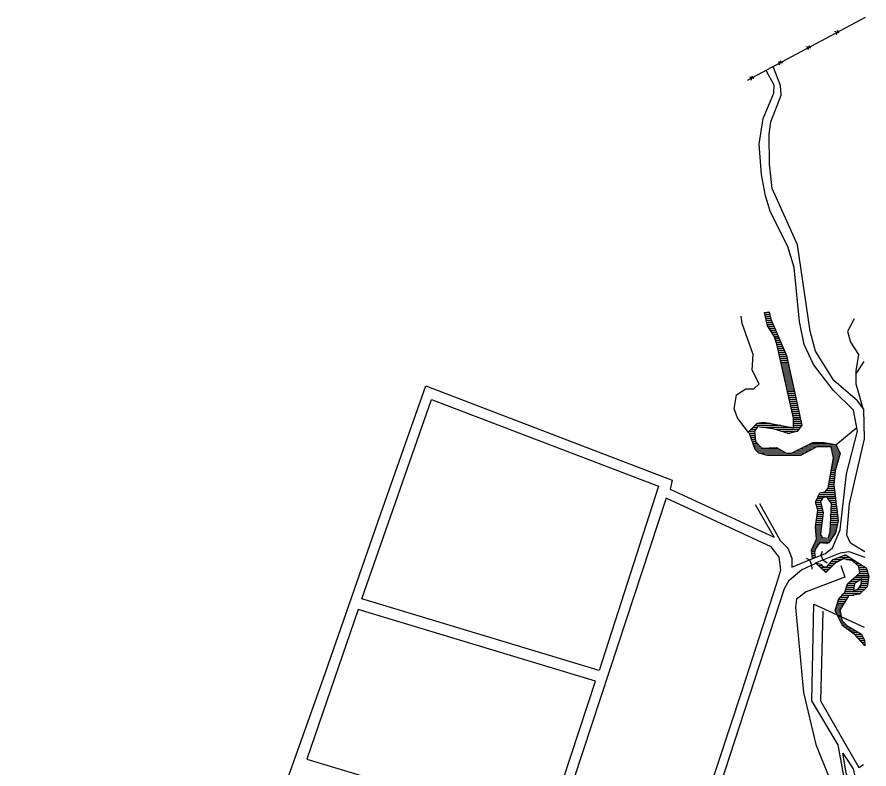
# Model space of a CAD drawing. Extents: x 539054 to 547168, y 7510998 to 7514510.
# Drawn here: x 539144 to 540357, y 7512158 to 7513228 of the extents above; entities that cross this region are included whole.
import ezdxf

# ---------------------------------------------------------------- set-up
doc = ezdxf.new("R2010")
doc.units = 0
doc.header["$LTSCALE"] = 50
doc.header["$MEASUREMENT"] = 0
doc.layers.get('0').update_dxf_attribs({"linetype": 'CONTINUOUS'})
for name, color, linetype in [('HATCH', 4, 'CONTINUOUS'), ('LIMITE', 7, 'CONTINUOUS'), ('RIO', 4, 'CONTINUOUS'), ('RUA', 7, 'CONTINUOUS')]:
    doc.layers.add(name, color=color, linetype=linetype)

# ---------------------------------------------------------------- blocks, each defined once
blk = doc.blocks.new('X')
at = {"layer": 'LIMITE'}
for p, q in [((-0.0178, -0.0178), (0.0178, 0.0178)), ((0.0178, -0.0178), (-0.0178, 0.0178))]:
    blk.add_line(p, q, dxfattribs=at)
blk = doc.blocks.new('*X5')
at = {"color": 0}
for p, q in [((544131.36, 7508173.12), (544134.44, 7508173.12)), ((544105.75, 7508165.62), (544107.46, 7508165.62)), ((544107.68, 7508163.75), (544111.13, 7508163.75)), ((544116.74, 7508163.75), (544121.25, 7508163.75)), ((544118.34, 7508165.62), (544123.09, 7508165.62)), ((544119.93, 7508167.5), (544126.14, 7508167.5)), ((544121.53, 7508169.37), (544129.99, 7508169.37)), ((544126.32, 7508171.25), (544137.43, 7508171.25)), ((544134.23, 7508169.37), (544140.42, 7508169.37)), ((544140.52, 7508167.5), (544143.41, 7508167.5)), ((544142.72, 7508165.62), (544146.4, 7508165.62)), ((544144.92, 7508163.75), (544149.39, 7508163.75)), ((544109.6, 7508161.87), (544119.41, 7508161.87)), ((544111.52, 7508160), (544117.56, 7508160)), ((544113.44, 7508158.12), (544115.72, 7508158.12)), ((544146.2, 7508161.87), (544152.38, 7508161.87)), ((544146.37, 7508156.25), (544154.73, 7508156.25)), ((544146.49, 7508160), (544153.53, 7508160)), ((544146.78, 7508158.12), (544154.13, 7508158.12)), ((544137.94, 7508148.75), (544145.25, 7508148.75)), ((544140.05, 7508150.62), (544148.13, 7508150.62)), ((544142.16, 7508152.5), (544155.4, 7508152.5)), ((544144.26, 7508154.37), (544155.33, 7508154.37)), ((544148.6, 7508148.75), (544154.73, 7508148.75)), ((544148.81, 7508150.62), (544155.07, 7508150.62)), ((544133.52, 7508141.25), (544141.22, 7508141.25)), ((544134.17, 7508143.12), (544141.5, 7508143.12)), ((544134.82, 7508145), (544141.78, 7508145)), ((544135.83, 7508146.87), (544142.37, 7508146.87)), ((544145.01, 7508141.25), (544151.39, 7508141.25)), ((544146.45, 7508143.12), (544153.3, 7508143.12)), ((544147.89, 7508145), (544154.06, 7508145)), ((544148.39, 7508146.87), (544154.4, 7508146.87)), ((544126.71, 7508131.87), (544134.3, 7508131.87)), ((544128.13, 7508133.75), (544135.45, 7508133.75)), ((544129.88, 7508135.62), (544141.09, 7508135.62)), ((544131.62, 7508137.5), (544147.55, 7508137.5)), ((544132.88, 7508139.37), (544149.47, 7508139.37)), ((544124.54, 7508124.37), (544129.69, 7508124.37)), ((544125.08, 7508126.25), (544130.84, 7508126.25)), ((544125.62, 7508128.12), (544131.99, 7508128.12)), ((544126.17, 7508130), (544133.15, 7508130)), ((544123.45, 7508120.62), (544127.96, 7508120.62)), ((544123.99, 7508122.5), (544128.53, 7508122.5)), ((544124.38, 7508118.75), (544128.41, 7508118.75)), ((544125.35, 7508116.87), (544128.86, 7508116.87)), ((544126.33, 7508115), (544129.31, 7508115)), ((544127.3, 7508113.12), (544129.75, 7508113.12)), ((544128.27, 7508111.25), (544130.26, 7508111.25)), ((544129.24, 7508109.37), (544132.06, 7508109.37)), ((544130.21, 7508107.5), (544133.85, 7508107.5)), ((544132.19, 7508105.62), (544136.57, 7508105.62)), ((544134.69, 7508103.75), (544139.84, 7508103.75)), ((544137.19, 7508101.87), (544143.1, 7508101.87)), ((544139.7, 7508100), (544146.36, 7508100)), ((544141.99, 7508098.12), (544148.85, 7508098.12)), ((544143.69, 7508096.25), (544149.72, 7508096.25)), ((544145.39, 7508094.37), (544150.58, 7508094.37)), ((544147.09, 7508092.5), (544151.39, 7508092.5)), ((544148.79, 7508090.62), (544151.44, 7508090.62)), ((544150.49, 7508088.75), (544151.48, 7508088.75))]:
    blk.add_line(p, q, dxfattribs=at)
blk = doc.blocks.new('*X6')
at = {"color": 0}
for p, q in [((544056.5, 7508403.75), (544061.15, 7508403.75)), ((544056.93, 7508401.87), (544061.51, 7508401.87)), ((544057.36, 7508400), (544061.86, 7508400)), ((544057.78, 7508398.12), (544062.22, 7508398.12)), ((544058.21, 7508396.25), (544062.9, 7508396.25)), ((544058.64, 7508394.37), (544063.71, 7508394.37)), ((544059.06, 7508392.5), (544064.52, 7508392.5)), ((544059.78, 7508390.62), (544065.33, 7508390.62)), ((544061, 7508388.75), (544066.14, 7508388.75)), ((544062.22, 7508386.87), (544066.94, 7508386.87)), ((544063.44, 7508385), (544067.75, 7508385)), ((544064.66, 7508383.12), (544068.56, 7508383.12)), ((544065.76, 7508381.25), (544069.37, 7508381.25)), ((544066.36, 7508379.37), (544070.18, 7508379.37)), ((544066.97, 7508377.5), (544070.99, 7508377.5)), ((544067.57, 7508375.62), (544071.79, 7508375.62)), ((544068.15, 7508373.75), (544072.6, 7508373.75)), ((544068.58, 7508371.87), (544073.41, 7508371.87)), ((544069, 7508370), (544074.22, 7508370)), ((544069.43, 7508368.12), (544075.03, 7508368.12)), ((544069.85, 7508366.25), (544075.84, 7508366.25)), ((544070.27, 7508364.37), (544076.65, 7508364.37)), ((544070.7, 7508362.5), (544077.34, 7508362.5)), ((544071.12, 7508360.62), (544077.75, 7508360.62)), ((544071.55, 7508358.75), (544078.17, 7508358.75)), ((544071.97, 7508356.87), (544078.58, 7508356.87)), ((544072.4, 7508355), (544079, 7508355)), ((544072.82, 7508353.12), (544079.41, 7508353.12)), ((544073.25, 7508351.25), (544079.82, 7508351.25)), ((544073.67, 7508349.37), (544080.24, 7508349.37)), ((544074.09, 7508347.5), (544080.65, 7508347.5)), ((544074.52, 7508345.62), (544081.06, 7508345.62)), ((544074.94, 7508343.75), (544081.48, 7508343.75)), ((544075.37, 7508341.87), (544081.89, 7508341.87)), ((544075.79, 7508340), (544082.31, 7508340)), ((544076.22, 7508338.12), (544082.72, 7508338.12)), ((544076.64, 7508336.25), (544083.13, 7508336.25)), ((544077.07, 7508334.37), (544083.55, 7508334.37)), ((544077.49, 7508332.5), (544083.96, 7508332.5)), ((544077.92, 7508330.62), (544084.37, 7508330.62)), ((544078.34, 7508328.75), (544084.79, 7508328.75)), ((544078.76, 7508326.87), (544085.2, 7508326.87)), ((544079.19, 7508325), (544085.62, 7508325)), ((544079.61, 7508323.12), (544086.03, 7508323.12)), ((544080.04, 7508321.25), (544086.44, 7508321.25)), ((544080.46, 7508319.37), (544086.86, 7508319.37)), ((544080.89, 7508317.5), (544087.27, 7508317.5)), ((544081.31, 7508315.62), (544087.68, 7508315.62)), ((544081.74, 7508313.75), (544088.1, 7508313.75)), ((544082.16, 7508311.87), (544088.51, 7508311.87)), ((544082.58, 7508310), (544088.93, 7508310)), ((544083.01, 7508308.12), (544089.34, 7508308.12)), ((544083.43, 7508306.25), (544089.75, 7508306.25)), ((544083.86, 7508304.37), (544090.17, 7508304.37)), ((544084.02, 7508302.5), (544090.58, 7508302.5)), ((544043.71, 7508293.12), (544048.2, 7508293.12)), ((544045.54, 7508295), (544049.48, 7508295)), ((544047.37, 7508296.87), (544071.91, 7508296.87)), ((544049.2, 7508298.75), (544062.04, 7508298.75)), ((544053.87, 7508295), (544081.78, 7508295)), ((544066.12, 7508293.12), (544089.08, 7508293.12)), ((544083.94, 7508295), (544090.36, 7508295)), ((544083.96, 7508296.87), (544091.64, 7508296.87)), ((544083.98, 7508298.75), (544091.41, 7508298.75)), ((544084, 7508300.62), (544090.99, 7508300.62)), ((544041.84, 7508289.37), (544047.03, 7508289.37)), ((544041.88, 7508291.25), (544046.92, 7508291.25)), ((544042.68, 7508287.5), (544047.21, 7508287.5)), ((544043.38, 7508285.62), (544047.4, 7508285.62)), ((544072.11, 7508291.25), (544087.8, 7508291.25)), ((544078.09, 7508289.37), (544080.79, 7508289.37)), ((544044.08, 7508283.75), (544047.59, 7508283.75)), ((544044.79, 7508281.87), (544047.77, 7508281.87)), ((544045.49, 7508280), (544049.11, 7508280)), ((544046.19, 7508278.12), (544050.95, 7508278.12)), ((544097.74, 7508278.12), (544124.28, 7508278.12)), ((544101.59, 7508280), (544116.31, 7508280)), ((544046.89, 7508276.25), (544052.78, 7508276.25)), ((544047.59, 7508274.37), (544070.43, 7508274.37)), ((544049.17, 7508272.5), (544073.72, 7508272.5)), ((544051, 7508270.62), (544077.01, 7508270.62)), ((544082.31, 7508270.62), (544095.45, 7508270.62)), ((544086.17, 7508272.5), (544098.91, 7508272.5)), ((544090.02, 7508274.37), (544102.38, 7508274.37)), ((544093.88, 7508276.25), (544105.84, 7508276.25)), ((544119.68, 7508276.25), (544125.18, 7508276.25)), ((544120.08, 7508274.37), (544126.07, 7508274.37)), ((544120.47, 7508272.5), (544126.97, 7508272.5)), ((544120.87, 7508270.62), (544127.87, 7508270.62)), ((544057.45, 7508268.75), (544091.98, 7508268.75)), ((544121.02, 7508261.25), (544125.6, 7508261.25)), ((544121.26, 7508268.75), (544127.84, 7508268.75)), ((544121.34, 7508263.12), (544126.16, 7508263.12)), ((544121.65, 7508265), (544126.72, 7508265)), ((544121.66, 7508266.87), (544127.28, 7508266.87)), ((544119.76, 7508253.75), (544123.38, 7508253.75)), ((544120.08, 7508255.62), (544123.92, 7508255.62)), ((544120.39, 7508257.5), (544124.48, 7508257.5)), ((544120.71, 7508259.37), (544125.04, 7508259.37)), ((544118.5, 7508246.25), (544122.67, 7508246.25)), ((544118.81, 7508248.12), (544122.85, 7508248.12)), ((544119.13, 7508250), (544123.03, 7508250)), ((544119.45, 7508251.87), (544123.21, 7508251.87)), ((544116.68, 7508236.87), (544122.53, 7508236.87)), ((544117.24, 7508238.75), (544122.3, 7508238.75)), ((544117.55, 7508240.62), (544122.14, 7508240.62)), ((544117.87, 7508242.5), (544122.32, 7508242.5)), ((544118.18, 7508244.37), (544122.5, 7508244.37)), ((544107.35, 7508229.37), (544123.44, 7508229.37)), ((544108.21, 7508231.25), (544123.21, 7508231.25)), ((544110.63, 7508233.12), (544122.99, 7508233.12)), ((544115.12, 7508235), (544122.76, 7508235)), ((544104.86, 7508223.75), (544109.93, 7508223.75)), ((544105.46, 7508221.87), (544110.32, 7508221.87)), ((544105.63, 7508225.62), (544110.39, 7508225.62)), ((544106.49, 7508227.5), (544111.52, 7508227.5)), ((544116.58, 7508227.5), (544123.67, 7508227.5)), ((544117.92, 7508225.62), (544123.9, 7508225.62)), ((544119.26, 7508223.75), (544124.13, 7508223.75)), ((544120.11, 7508221.87), (544124.36, 7508221.87)), ((544106.06, 7508220), (544110.7, 7508220)), ((544106.66, 7508218.12), (544111.09, 7508218.12)), ((544106.66, 7508212.5), (544111.86, 7508212.5)), ((544106.93, 7508214.37), (544111.86, 7508214.37)), ((544107.2, 7508216.25), (544111.48, 7508216.25)), ((544119.66, 7508212.5), (544125.5, 7508212.5)), ((544119.75, 7508214.37), (544125.27, 7508214.37)), ((544119.84, 7508216.25), (544125.05, 7508216.25)), ((544119.93, 7508218.12), (544124.82, 7508218.12)), ((544120.02, 7508220), (544124.59, 7508220)), ((544105.57, 7508205), (544111, 7508205)), ((544105.84, 7508206.87), (544111.22, 7508206.87)), ((544106.11, 7508208.75), (544111.43, 7508208.75)), ((544106.39, 7508210.62), (544111.65, 7508210.62)), ((544119.3, 7508205), (544125.98, 7508205)), ((544119.39, 7508206.87), (544126.19, 7508206.87)), ((544119.48, 7508208.75), (544125.96, 7508208.75)), ((544119.57, 7508210.62), (544125.73, 7508210.62)), ((544105.03, 7508201.25), (544110.57, 7508201.25)), ((544105.09, 7508199.37), (544110.35, 7508199.37)), ((544105.25, 7508197.5), (544110.14, 7508197.5)), ((544105.3, 7508203.12), (544110.78, 7508203.12)), ((544118.94, 7508197.5), (544124.3, 7508197.5)), ((544119.03, 7508199.37), (544124.72, 7508199.37)), ((544119.12, 7508201.25), (544125.14, 7508201.25)), ((544119.21, 7508203.12), (544125.56, 7508203.12)), ((544105.4, 7508195.62), (544109.92, 7508195.62)), ((544105.55, 7508193.75), (544109.71, 7508193.75)), ((544105.71, 7508191.87), (544110.45, 7508191.87)), ((544105.72, 7508188.12), (544119.33, 7508188.12)), ((544105.86, 7508190), (544113.81, 7508190)), ((544116.85, 7508190), (544120.55, 7508190)), ((544117.5, 7508191.87), (544121.76, 7508191.87)), ((544118.15, 7508193.75), (544122.98, 7508193.75)), ((544118.79, 7508195.62), (544123.88, 7508195.62)), ((544102.18, 7508180.62), (544105.53, 7508180.62)), ((544103.07, 7508182.5), (544106.56, 7508182.5)), ((544103.95, 7508184.37), (544108.16, 7508184.37)), ((544104.83, 7508186.25), (544118.11, 7508186.25)), ((544101.25, 7508176.87), (544104.18, 7508176.87)), ((544101.3, 7508178.75), (544104.73, 7508178.75)), ((544101.47, 7508175), (544104.09, 7508175)), ((544101.69, 7508173.12), (544104.25, 7508173.12)), ((544101.91, 7508171.25), (544104.53, 7508171.25))]:
    blk.add_line(p, q, dxfattribs=at)

msp = doc.modelspace()

# ---------------------------------------------------------------- linework, layer by layer
at = {"layer": 'LIMITE', "linetype": 'CONTINUOUS'}
msp.add_lwpolyline([(540184.2, 7513138.4), (540351.9, 7513228.3)], dxfattribs=at)
at = {"layer": 'RIO', "linetype": 'CONTINUOUS'}
for points in [[(540185.1, 7512637.3), (540169.7, 7512657.5), (540164.8, 7512670.3), (540168.3, 7512690.3), (540181.6, 7512699), (540193.1, 7512698.9), (540200.6, 7512706.2), (540190.5, 7512725.7), (540192, 7512748), (540176.4, 7512792), (540175, 7512802.2)], [(540185.1, 7512637.3), (540197.5, 7512650.1), (540207.4, 7512651.6), (540249.4, 7512643.6), (540249.5, 7512657.1), (540225.7, 7512762.6), (540222, 7512774.1), (540212.5, 7512788.7), (540208.1, 7512807.8), (540215, 7512808.6), (540217, 7512798.1), (540239.3, 7512746.3), (540261.2, 7512647.3), (540254.9, 7512638.2), (540242.4, 7512635.2), (540220.5, 7512642.1), (540198.2, 7512645), (540193.8, 7512638.4), (540195.2, 7512623.7), (540204.4, 7512614.4), (540225.2, 7512615.5), (540239.3, 7512607.5), (540246.4, 7512607.4), (540277, 7512622.3), (540292.9, 7512622.6), (540309.5, 7512619.7), (540315.8, 7512606.6), (540308.6, 7512582.5), (540306.7, 7512562.2), (540312.9, 7512511.1), (540309.1, 7512494), (540299.7, 7512479.6), (540296.9, 7512478.8), (540291.3, 7512479), (540287.1, 7512479.6), (540283.9, 7512476.5), (540281, 7512471.2), (540279.5, 7512466.3), (540279.7, 7512462.5), (540280.3, 7512458.6), (540276.5, 7512457.1), (540275.1, 7512469.1), (540282.4, 7512484.7), (540280.9, 7512503), (540284.3, 7512526.3), (540280.7, 7512537.5), (540286.8, 7512550.7), (540295.1, 7512552.9), (540299, 7512557.6), (540306.2, 7512600.8), (540303, 7512616.1), (540282.7, 7512616.3), (540259.6, 7512603.9), (540212.9, 7512604), (540200.2, 7512607.5), (540195.1, 7512612.6), (540186.7, 7512635.2), (540185.1, 7512637.3)], [(540335.7, 7512798.7), (540326.3, 7512780.3), (540330.6, 7512765.3), (540342, 7512747.6), (540338.2, 7512724.4), (540338.4, 7512705.8), (540347.5, 7512672.7)], [(540338.2, 7512719.6), (540350.2, 7512738)], [(540339.7, 7512643.3), (540309.9, 7512618.9)]]:
    msp.add_lwpolyline(points, dxfattribs=at)
for points in [[(540291.5, 7512522.3), (540288, 7512492.3), (540290.1, 7512487.2), (540298.6, 7512486.2), (540301.8, 7512495.4), (540303.7, 7512535.5), (540296.7, 7512545.3), (540291.2, 7512543.6), (540288.1, 7512538.6)], [(540288.4, 7512449.4), (540291.4, 7512446), (540297, 7512445.5), (540306, 7512456), (540323.4, 7512462.5), (540353.1, 7512443.9), (540356.9, 7512432.1), (540354.2, 7512417.2), (540343.2, 7512406.4), (540327.7, 7512404), (540315.2, 7512383.7), (540318.8, 7512368.7), (540325.2, 7512361.9), (540346.3, 7512349.8), (540350.6, 7512340.7), (540350.8, 7512333.2), (540335.8, 7512349.6), (540319.3, 7512362), (540308.6, 7512382.6), (540313.8, 7512400.3), (540322.4, 7512409.5), (540326.5, 7512421.3), (540344, 7512436.9), (540342.6, 7512445.9), (540333.3, 7512453.8), (540320.5, 7512456.8), (540309.2, 7512451.3), (540295.4, 7512437.2), (540281.4, 7512450.8)], [(540346.8, 7512428.4), (540336.5, 7512421.7), (540335.1, 7512412.4), (540340.7, 7512413.2), (540345.8, 7512419.9)]]:
    msp.add_lwpolyline(points, close=True, dxfattribs=at)
at = {"layer": 'RUA', "linetype": 'CONTINUOUS'}
for points in [[(540280.3, 7512458.6), (540283.3, 7512459.9), (540295, 7512464.4), (540305, 7512472.5), (540316.1, 7512498.3), (540325.1, 7512577.7), (540340.6, 7512638.6), (540335, 7512668.4), (540305.7, 7512696.9), (540278, 7512733.6), (540264.7, 7512761.8), (540257.9, 7512795), (540250.6, 7512871.5), (540241.2, 7512901.7), (540216.9, 7512950.6), (540209.5, 7512973.9), (540203.7, 7513004.1), (540200.8, 7513047.4), (540206.4, 7513084), (540221.6, 7513120.1), (540221.7, 7513131.1), (540211.2, 7513151)], [(540350.9, 7512467), (540330.8, 7512479.1), (540325.5, 7512490.4), (540329.3, 7512535.2), (540350.3, 7512627.9), (540349.6, 7512669.8), (540340.7, 7512681.9), (540306.7, 7512710.8), (540280.8, 7512752.7), (540273, 7512781.2), (540255.2, 7512903.7), (540219.2, 7512984.3), (540215.3, 7513018.8), (540214.6, 7513061.4), (540217.2, 7513079), (540232.1, 7513117.1), (540231, 7513130.7), (540220.8, 7513156.3)], [(539144.1, 7511308.4), (539258.1, 7511307), (539374.4, 7511699.6), (539469.1, 7511970.7), (539504.2, 7512072.2), (539583.1, 7512295), (539662.1, 7512521.6), (539726, 7512703.4), (540076.8, 7512568.9), (540073.8, 7512556.1), (540221.9, 7512487.6)], [(540221.9, 7512487.6), (540195.5, 7512533.6)], [(540201, 7512535.6), (540230.3, 7512483.1)], [(540230.3, 7512483.1), (540241.2, 7512471.9), (540247.3, 7512457.7), (540247, 7512445)], [(540247, 7512445), (540280.3, 7512458.6)], [(540281, 7512451.2), (540316.2, 7512465.4), (540328.3, 7512467.3), (540351.2, 7512459.2)], [(540243.2, 7512426.6), (540260.9, 7512441.4), (540281.4, 7512450.8)], [(540317, 7512447.3), (540322.6, 7512430.9), (540267.7, 7512409.7), (540253.8, 7512399.5), (540252.4, 7512388), (540263.9, 7512266.7), (540281.3, 7512192.6), (540317.3, 7512103)], [(540109.4, 7512024.4), (540236.7, 7512414.7), (540243.2, 7512426.6)], [(540255.9, 7511965), (540291.9, 7511962.7), (540317.3, 7511966.2), (540328.7, 7511972.7), (540335.1, 7511992), (540334.9, 7512004.3), (540320.7, 7512044.5), (540318.9, 7512053.2), (540319, 7512061.9), (540320, 7512070.5), (540329.9, 7512088.7), (540330.7, 7512121.9), (540320.8, 7512150.5), (540313.2, 7512192), (540275.6, 7512254.9), (540278.5, 7512392.5), (540350, 7512359.4)], [(540291.2, 7512382.3), (540288, 7512254.5), (540342.5, 7512159.6), (540349, 7512164.2)], [(540350.8, 7512078.4), (540336.6, 7512097.6), (540334.9, 7512119), (540324.2, 7512152.2), (540319.9, 7512180.4), (540334.6, 7512158), (540338.9, 7512136.3), (540350.2, 7512133.3)]]:
    msp.add_lwpolyline(points, dxfattribs=at)
for points in [[(539972.7, 7512297.7), (539635.1, 7512399.9), (539734.2, 7512683.9), (540057.5, 7512560.4)], [(540217.5, 7512474), (540068.4, 7512543.1), (539987.4, 7512298.1), (539910.8, 7512064.2), (540091, 7512010.7), (540176.4, 7512269.3), (540225.5, 7512422.2), (540231.4, 7512441.1), (540228.9, 7512459)], [(539967.5, 7512282.8), (539629.8, 7512384.6), (539556.5, 7512171.7), (539897.5, 7512069.3)]]:
    msp.add_lwpolyline(points, close=True, dxfattribs=at)
at = {"layer": 'RUA'}
for points in [[(540267.5, 7512457.7), (540272.4, 7512455.6), (540275.3, 7512448.2), (540275.6, 7512442)], [(540290.3, 7512467.5), (540288.6, 7512462.2), (540291.2, 7512455.5), (540297.5, 7512451.2)]]:
    msp.add_lwpolyline(points, dxfattribs=at)

# ---------------------------------------------------------------- block references
at = {"layer": 'HATCH', "xscale": 1.499999250001649, "yscale": 1.499999250001649, "zscale": 1.499999250001649}
for name in ['*X6', '*X5']:
    msp.add_blockref(name, (-275876.1, -3749792.6), dxfattribs=at)
at = {"layer": 'LIMITE', "xscale": 127.3815431173976, "yscale": 127.3815431173976, "zscale": 127.3815431173976, "rotation": 28.20186835142976}
for p in [(540311.5, 7513206.6), (540271.1, 7513184.9), (540230.6, 7513163.3), (540190.2, 7513141.6)]:
    msp.add_blockref('X', p, dxfattribs=at)

doc.saveas('drawing.dxf')
